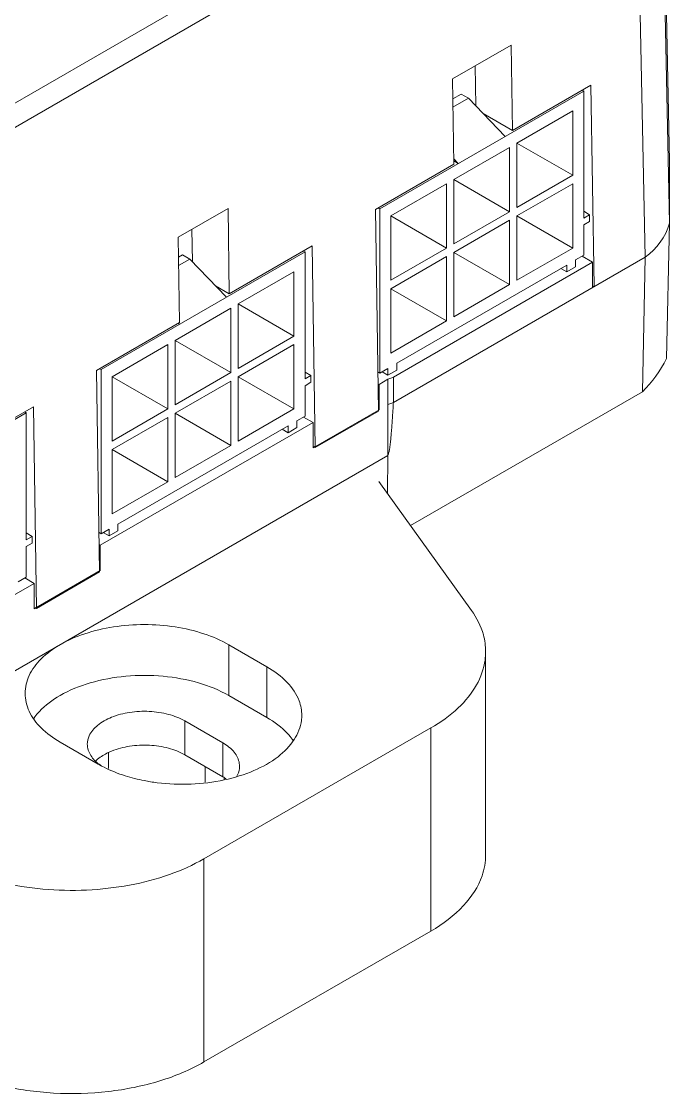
# Model space of a CAD drawing. Header units: millimetres. Extents: x -297 to 694, y -237 to 210.
# Drawn here: x 662.6 to 693.8, y -50.5 to 1.2 of the extents above; entities that cross this region are included whole.
import ezdxf

# ---------------------------------------------------------------- set-up
doc = ezdxf.new("R2010")
doc.units = ezdxf.units.MM
doc.layers.get('0').update_dxf_attribs({"lineweight": 20})

msp = doc.modelspace()

# ---------------------------------------------------------------- linework, layer by layer
at = {"linetype": 'Continuous'}
for p, q in [((693.348, 17.733), (693.847, -5.497)), ((693.349, 14.956), (693.847, -8.483)), ((691.728, 14.306), (635.788, -17.992)), ((692.119, 13.364), (636.178, -18.933)), ((692.176, 13.396), (692.676, -10.115)), ((686.215, 0.111), (683.387, -1.522)), ((686.215, 0.111), (686.277, -4.007)), ((684.478, -0.892), (684.506, -2.818)), ((683.387, -1.522), (683.449, -5.64)), ((690.06, -1.823), (686.277, -4.007)), ((689.636, -2.068), (689.711, -2.111)), ((690.206, -11.541), (690.06, -1.823)), ((679.882, -7.785), (689.711, -2.111)), ((683.401, -2.488), (683.806, -2.254)), ((683.407, -2.892), (684.16, -2.458)), ((684.16, -2.458), (683.806, -2.254)), ((684.16, -2.458), (685.928, -4.295)), ((689.711, -2.111), (689.711, -8.235)), ((686.493, -4.622), (689.18, -3.07)), ((689.18, -3.07), (689.18, -6.173)), ((684.867, -3.193), (686.277, -4.007)), ((689.18, -6.173), (686.493, -4.622)), ((686.493, -7.724), (686.493, -4.622)), ((683.453, -6.377), (686.14, -4.826)), ((686.14, -4.826), (686.14, -7.928)), ((683.449, -5.64), (679.666, -7.824)), ((683.665, -5.601), (683.445, -5.372)), ((683.665, -5.601), (683.446, -5.475)), ((693.847, -8.483), (693.847, -5.497)), ((689.18, -6.173), (686.493, -7.724)), ((680.412, -8.132), (683.099, -6.581)), ((683.099, -6.581), (683.099, -9.684)), ((686.14, -7.928), (683.453, -6.377)), ((683.453, -9.48), (683.453, -6.377)), ((686.493, -8.133), (689.18, -6.581)), ((689.18, -6.581), (689.18, -9.684)), ((679.807, -7.742), (679.882, -7.785)), ((672.567, -7.769), (670.165, -9.155)), ((672.567, -7.769), (672.628, -11.887)), ((679.811, -17.543), (679.666, -7.824)), ((679.882, -15.706), (679.882, -7.785)), ((680.412, -11.235), (680.412, -8.132)), ((683.099, -9.684), (680.412, -8.133)), ((686.14, -7.928), (683.453, -9.48)), ((689.18, -9.684), (686.493, -8.133)), ((686.493, -11.235), (686.493, -8.133)), ((689.993, -8.071), (689.711, -7.908)), ((689.711, -8.235), (689.993, -8.071)), ((689.993, -8.071), (689.993, -8.398)), ((670.829, -8.772), (670.853, -10.347)), ((683.453, -9.888), (686.14, -8.337)), ((686.14, -8.337), (686.14, -11.439)), ((689.993, -8.398), (689.711, -8.561)), ((689.711, -8.561), (689.711, -10.031)), ((693.847, -8.483), (693.707, -15.01)), ((670.165, -9.155), (670.227, -13.273)), ((676.625, -9.579), (672.628, -11.887)), ((676.771, -19.298), (676.625, -9.579)), ((683.099, -9.684), (680.412, -11.235)), ((689.18, -9.684), (686.493, -11.235)), ((666.447, -15.542), (676.276, -9.868)), ((670.18, -10.121), (670.371, -10.01)), ((670.186, -10.526), (670.725, -10.215)), ((670.725, -10.215), (670.371, -10.01)), ((670.725, -10.215), (672.493, -12.052)), ((676.201, -9.824), (676.276, -9.868)), ((676.276, -9.868), (676.276, -15.991)), ((680.412, -11.643), (683.099, -10.092)), ((680.537, -17.124), (692.676, -10.115)), ((683.099, -10.092), (683.099, -13.195)), ((686.14, -11.439), (683.453, -9.888)), ((683.453, -12.991), (683.453, -9.888)), ((689.711, -10.031), (689.322, -10.255)), ((689.322, -10.255), (689.322, -10.582)), ((689.64, -10.072), (690.135, -10.358)), ((692.676, -10.115), (692.536, -16.614)), ((673.058, -12.378), (675.745, -10.827)), ((675.745, -10.827), (675.745, -13.93)), ((680.537, -15.899), (690.135, -10.358)), ((688.897, -10.5), (680.695, -15.236)), ((688.897, -10.827), (688.615, -10.664)), ((688.897, -10.827), (688.897, -10.5)), ((689.322, -10.582), (688.897, -10.827)), ((690.135, -10.358), (690.135, -11.582)), ((671.966, -11.504), (672.628, -11.887)), ((680.412, -14.746), (680.412, -11.643)), ((683.099, -13.195), (680.412, -11.644)), ((686.14, -11.439), (683.453, -12.991)), ((690.206, -11.541), (690.17, -11.521)), ((675.745, -13.93), (673.058, -12.378)), ((673.058, -15.481), (673.058, -12.378)), ((670.018, -14.134), (672.705, -12.582)), ((672.705, -12.582), (672.705, -15.685)), ((670.227, -13.273), (666.231, -15.58)), ((670.23, -13.358), (670.186, -13.313)), ((670.23, -13.358), (670.191, -13.336)), ((683.099, -13.195), (680.412, -14.746)), ((675.745, -13.93), (673.058, -15.481)), ((666.977, -15.889), (669.664, -14.338)), ((669.664, -14.338), (669.664, -17.441)), ((672.705, -15.685), (670.018, -14.134)), ((670.018, -17.236), (670.018, -14.134)), ((673.058, -15.889), (675.745, -14.338)), ((675.745, -14.338), (675.745, -17.441)), ((666.372, -15.499), (666.447, -15.542)), ((680.271, -15.481), (679.882, -15.706)), ((680.271, -15.808), (680.271, -15.481)), ((680.695, -15.236), (680.695, -15.563)), ((666.376, -25.299), (666.231, -15.58)), ((666.447, -23.462), (666.447, -15.542)), ((669.664, -17.441), (666.977, -15.889)), ((666.977, -18.992), (666.977, -15.889)), ((672.705, -15.685), (670.018, -17.236)), ((675.745, -17.441), (673.058, -15.889)), ((673.058, -18.992), (673.058, -15.889)), ((676.558, -15.828), (676.276, -15.665)), ((676.276, -15.991), (676.558, -15.828)), ((676.558, -15.828), (676.558, -16.155)), ((679.783, -15.648), (679.882, -15.706)), ((679.845, -16.256), (680.274, -16.008)), ((680.271, -15.808), (679.988, -15.644)), ((680.695, -15.563), (680.271, -15.808)), ((680.274, -16.008), (680.274, -17.218)), ((680.537, -15.899), (680.537, -17.124)), ((670.018, -17.645), (672.705, -16.093)), ((672.705, -16.093), (672.705, -19.196)), ((676.558, -16.155), (676.276, -16.318)), ((676.276, -16.318), (676.276, -17.788)), ((679.791, -16.225), (679.845, -16.256)), ((679.845, -16.256), (679.845, -17.48)), ((681.364, -23.064), (692.536, -16.614)), ((663.19, -17.336), (659.553, -19.436)), ((663.336, -27.055), (663.19, -17.336)), ((669.664, -17.441), (666.977, -18.992)), ((675.745, -17.441), (673.058, -18.992)), ((679.845, -17.48), (676.663, -19.318)), ((676.771, -19.298), (679.811, -17.543)), ((680.274, -17.218), (680.274, -19.682)), ((653.012, -23.299), (662.841, -17.624)), ((662.766, -17.581), (662.841, -17.624)), ((662.841, -17.624), (662.841, -23.748)), ((676.663, -18.093), (666.41, -24.012)), ((666.977, -19.4), (669.664, -17.849)), ((669.664, -17.849), (669.664, -20.951)), ((672.705, -19.196), (670.018, -17.645)), ((670.018, -20.747), (670.018, -17.645)), ((676.276, -17.788), (675.887, -18.012)), ((675.887, -18.012), (675.887, -18.339)), ((676.205, -17.828), (676.663, -18.093)), ((676.663, -18.093), (676.663, -19.318)), ((675.462, -18.257), (667.26, -22.993)), ((675.462, -18.584), (675.18, -18.42)), ((675.462, -18.584), (675.462, -18.257)), ((675.887, -18.339), (675.462, -18.584)), ((669.664, -20.951), (666.977, -19.4)), ((666.977, -22.503), (666.977, -19.4)), ((672.705, -19.196), (670.018, -20.747)), ((676.771, -19.298), (676.698, -19.256)), ((680.274, -19.682), (648.657, -37.936)), ((680.257, -21.522), (680.274, -19.689)), ((669.664, -20.951), (666.977, -22.503)), ((679.84, -20.941), (684.298, -27.154)), ((666.836, -23.238), (666.447, -23.462)), ((666.836, -23.564), (666.836, -23.238)), ((667.26, -22.993), (667.26, -23.319)), ((663.124, -23.585), (662.841, -23.421)), ((662.841, -23.748), (663.124, -23.585)), ((663.124, -23.585), (663.124, -23.911)), ((666.348, -23.405), (666.447, -23.462)), ((666.836, -23.564), (666.553, -23.401)), ((667.26, -23.319), (666.836, -23.564)), ((663.124, -23.911), (662.841, -24.075)), ((662.841, -24.075), (662.841, -25.544)), ((666.356, -23.982), (666.41, -24.012)), ((666.41, -24.012), (666.41, -25.237)), ((666.41, -25.237), (663.228, -27.074)), ((663.336, -27.055), (666.376, -25.299)), ((652.975, -31.769), (663.228, -25.849)), ((662.841, -25.544), (662.452, -25.769)), ((662.77, -25.585), (663.228, -25.849)), ((663.228, -25.849), (663.228, -27.074)), ((663.336, -27.055), (663.263, -27.013)), ((674.437, -29.872), (672.599, -28.81)), ((672.599, -28.81), (672.599, -31.26)), ((684.983, -38.94), (684.983, -29.142)), ((674.437, -29.872), (674.437, -32.321)), ((674.437, -32.321), (672.599, -31.26)), ((672.316, -33.546), (670.477, -32.484)), ((670.477, -32.484), (670.477, -34.117)), ((671.406, -39.133), (682.347, -32.817)), ((682.347, -32.817), (682.347, -42.615)), ((664.467, -33.505), (666.306, -34.566)), ((672.316, -33.546), (672.316, -35.179)), ((666.8, -34.029), (666.8, -34.78)), ((672.316, -35.179), (670.477, -34.117)), ((671.468, -34.689), (671.468, -35.444)), ((672.386, -35.237), (672.386, -35.328)), ((671.406, -39.133), (671.406, -48.931)), ((682.347, -42.615), (671.406, -48.931))]:
    msp.add_line(p, q, dxfattribs=at)
for centre, radius, start, end in [((690.902, -7.606), 3.073, 305.2585, 343.4271), ((688.243, -12.25), 6.121, 314.5311, 333.2022), ((668.142, -36.882), 3.173, 111.9541, 115.1782), ((667.514, -35.832), 1.944, 129.402, 132.6939), ((669.173, -29.595), 5.739, 240.0212, 243.2559), ((670.296, -26.287), 9.247, 258.9267, 262.8762), ((671.067, -37.349), 2.504, 55.6401, 60.0772)]:
    msp.add_arc(centre, radius, start, end, dxfattribs=at)
for points, knots in [([(680.537, -15.899), (680.511, -15.914), (680.455, -15.943), (680.367, -15.979), (680.306, -15.999), (680.274, -16.008)], [0, 0, 0, 0, 1894.775437, 3882.252887, 5951.812968, 5951.812968, 5951.812968, 5951.812968]), ([(680.537, -17.124), (680.531, -17.224), (680.52, -17.419), (680.502, -17.699), (680.484, -17.959), (680.467, -18.2), (680.45, -18.424), (680.432, -18.634), (680.416, -18.832), (680.396, -19.018), (680.378, -19.197), (680.355, -19.371), (680.317, -19.533), (680.289, -19.64), (680.274, -19.689)], [0, 0, 0, 0, 2459.256533, 4730.725427, 6834.247844, 8788.186082, 10608.474227, 12312.966387, 13912.727101, 15432.671901, 16875.930325, 18271.408725, 19697.027329, 20940.938788, 20940.938788, 20940.938788, 20940.938788]), ([(680.537, -17.124), (680.511, -17.137), (680.455, -17.163), (680.367, -17.194), (680.306, -17.211), (680.274, -17.218)], [0, 0, 0, 0, 1882.310701, 3873.849709, 5956.667515, 5956.667515, 5956.667515, 5956.667515]), ([(684.982, -29.143), (684.982, -28.87), (684.886, -28.157), (684.552, -27.508), (684.298, -27.154)], [0, 0, 0, 0, 1682.728661, 4364.046209, 4364.046209, 4364.046209, 4364.046209]), ([(672.599, -28.81), (672.222, -28.593), (671.379, -28.231), (670.003, -27.91), (668.531, -27.801), (667.059, -27.91), (665.684, -28.232), (664.841, -28.592), (664.465, -28.809)], [0, 0, 0, 0, 1675.175154, 3507.155942, 5424.347644, 7340.827783, 9171.341207, 10844.761895, 10844.761895, 10844.761895, 10844.761895]), ([(664.465, -28.809), (664.136, -29), (663.556, -29.422), (662.936, -30.235), (662.783, -30.864), (662.783, -31.158)], [0, 0, 0, 0, 2221.39503, 4137.192724, 5853.067941, 5853.067941, 5853.067941, 5853.067941]), ([(682.347, -32.817), (682.816, -32.546), (683.651, -31.953), (684.584, -30.834), (684.946, -29.838), (684.983, -29.279), (684.982, -29.143)], [0, 0, 0, 0, 2663.47283, 4992.307912, 7071.105238, 7739.976933, 7739.976933, 7739.976933, 7739.976933]), ([(676.12, -32.22), (676.119, -31.981), (676.007, -31.385), (675.419, -30.536), (674.795, -30.078), (674.437, -29.872)], [0, 0, 0, 0, 1424.583767, 3513.479469, 5968.246947, 5968.246947, 5968.246947, 5968.246947]), ([(672.599, -31.26), (672.143, -30.997), (671.105, -30.579), (669.418, -30.274), (667.648, -30.274), (665.959, -30.58), (664.533, -31.153), (663.759, -31.723), (663.473, -32.03)], [0, 0, 0, 0, 1766.323888, 3714.527358, 5727.869524, 7676.0696, 9442.387429, 10849.579906, 10849.579906, 10849.579906, 10849.579906]), ([(662.783, -31.158), (662.783, -31.451), (662.936, -32.078), (663.554, -32.893), (664.137, -33.314), (664.467, -33.505)], [0, 0, 0, 0, 1714.072753, 3633.291197, 5863.1106, 5863.1106, 5863.1106, 5863.1106]), ([(663.473, -32.03), (663.452, -32.053), (663.356, -32.158), (663.268, -32.27), (663.204, -32.36)], [0, 0, 0, 0, 942.583802, 4244.49725, 4244.49725, 4244.49725, 4244.49725]), ([(670.477, -32.484), (670.234, -32.344), (669.673, -32.128), (668.768, -31.994), (667.835, -32.039), (666.979, -32.26), (666.293, -32.633), (665.868, -33.109), (665.786, -33.467), (665.784, -33.608)], [0, 0, 0, 0, 1927.906083, 4060.611614, 6237.061983, 8285.01927, 10066.590737, 11534.197948, 12498.79462, 12498.79462, 12498.79462, 12498.79462]), ([(672.381, -35.329), (672.872, -35.224), (673.784, -34.945), (674.956, -34.295), (675.789, -33.466), (676.098, -32.707), (676.121, -32.299), (676.12, -32.22)], [0, 0, 0, 0, 2690.957747, 5078.488337, 7117.938894, 8880.794849, 9302.427784, 9302.427784, 9302.427784, 9302.427784]), ([(673.12, -34.667), (673.12, -34.622), (673.105, -34.379), (672.873, -33.931), (672.521, -33.664), (672.316, -33.546)], [0, 0, 0, 0, 571.666214, 3010.889748, 5960.348907, 5960.348907, 5960.348907, 5960.348907]), ([(675.715, -33.442), (675.647, -33.344), (675.554, -33.226), (675.453, -33.115), (675.431, -33.092)], [0, 0, 0, 0, 3420.467151, 4323.666263, 4323.666263, 4323.666263, 4323.666263]), ([(665.784, -33.608), (665.784, -33.654), (665.799, -33.896), (665.918, -34.125), (666.041, -34.278)], [0, 0, 0, 0, 809.833305, 4265.284063, 4265.284063, 4265.284063, 4265.284063]), ([(670.477, -34.117), (670.234, -33.977), (669.673, -33.761), (668.768, -33.627), (667.836, -33.672), (667.233, -33.828), (666.956, -33.94)], [0, 0, 0, 0, 1766.692967, 3721.059881, 5715.513654, 7592.219042, 7592.219042, 7592.219042, 7592.219042]), ([(666.591, -34.72), (666.919, -34.886), (667.555, -35.136), (668.215, -35.302), (668.52, -35.362)], [0, 0, 0, 0, 2319.900295, 4278.447733, 4278.447733, 4278.447733, 4278.447733]), ([(672.993, -35.149), (673.005, -35.127), (673.08, -34.977), (673.119, -34.808), (673.12, -34.667)], [0, 0, 0, 0, 673.796068, 4314.685453, 4314.685453, 4314.685453, 4314.685453]), ([(669.149, -35.463), (669.69, -35.531), (670.776, -35.575), (671.856, -35.443), (672.381, -35.329)], [0, 0, 0, 0, 2163.964126, 4298.709261, 4298.709261, 4298.709261, 4298.709261]), ([(661.598, -40.26), (662.267, -40.42), (663.648, -40.64), (665.742, -40.687), (667.799, -40.455), (669.71, -39.957), (670.879, -39.437), (671.406, -39.133)], [0, 0, 0, 0, 1886.011345, 3819.127987, 5728.541773, 7546.137981, 9214.946267, 9214.946267, 9214.946267, 9214.946267]), ([(684.981, -38.939), (684.979, -39.282), (684.825, -40.195), (683.925, -41.543), (682.923, -42.282), (682.347, -42.615)], [0, 0, 0, 0, 1327.40253, 3505.191235, 6075.937877, 6075.937877, 6075.937877, 6075.937877]), ([(671.406, -48.931), (670.74, -49.316), (669.232, -49.938), (666.773, -50.43), (664.174, -50.502), (662.437, -50.258), (661.598, -50.058)], [0, 0, 0, 0, 1754.141282, 3684.31607, 5690.327001, 7658.044634, 7658.044634, 7658.044634, 7658.044634])]:
    msp.add_open_spline(points, degree=3, knots=knots, dxfattribs=at)
for points in [[(675.431, -33.092), (675.146, -32.785), (674.8, -32.531), (674.437, -32.321)], [(666.792, -34.011), (666.61, -34.097), (666.435, -34.202), (666.28, -34.329)], [(666.041, -34.278), (666.161, -34.428), (666.312, -34.555), (666.473, -34.659)]]:
    msp.add_open_spline(points, degree=3, dxfattribs=at)

doc.saveas('drawing.dxf')
